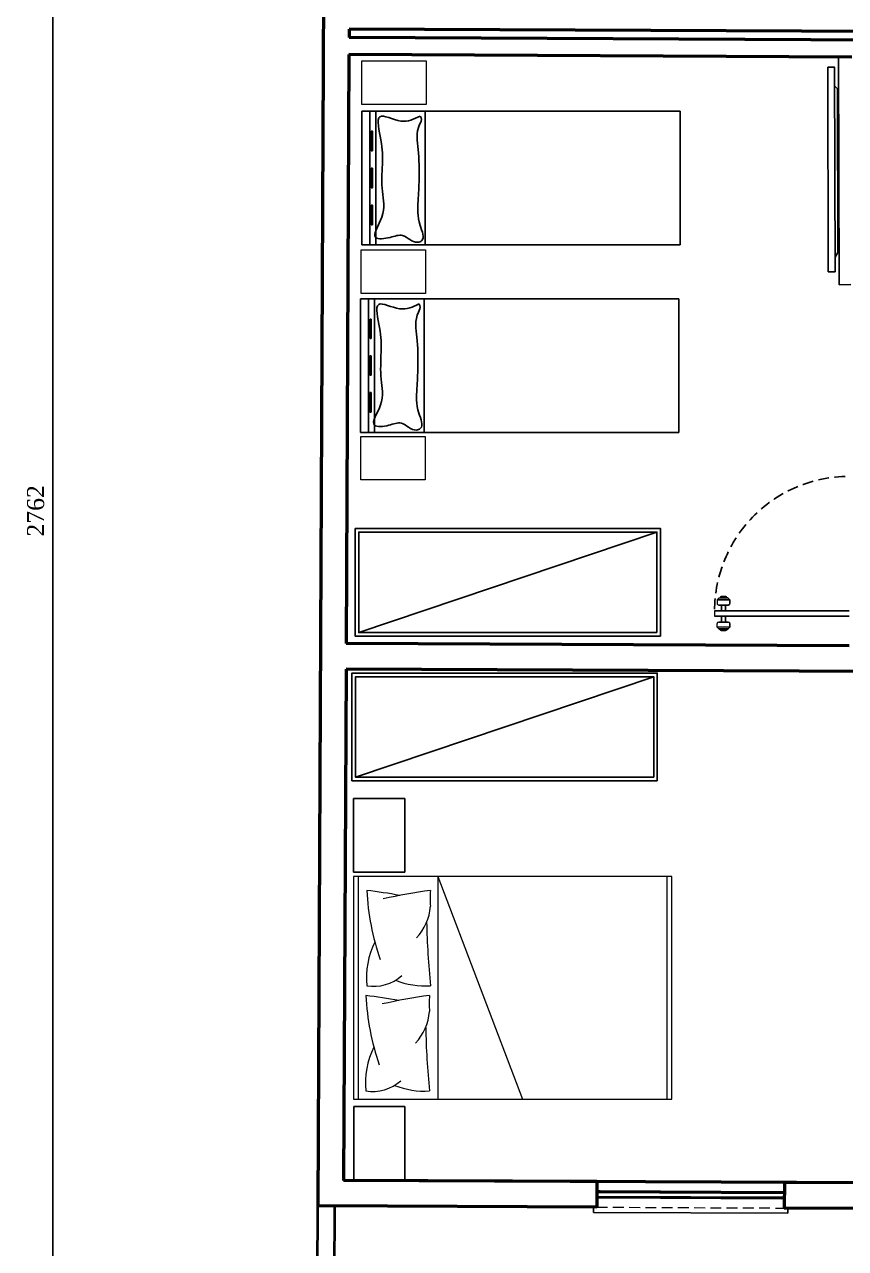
# Model space of a CAD drawing. Header units: millimetres. Extents: x 103208 to 171806, y -164 to 10038.
# Drawn here: x 116703 to 117184, y 5963 to 6681 of the extents above; entities that cross this region are included whole.
import ezdxf

# ---------------------------------------------------------------- set-up
doc = ezdxf.new("R2010")
doc.units = ezdxf.units.MM
doc.linetypes.add('HIDDEN', pattern=[9.525, 6.35, -3.175])
for name, color, linetype in [('01', 1, 'Continuous'), ('ACESSORIOS', 2, 'Continuous'), ('COZINHA', 2, 'Continuous'), ('Hachuria - Moveis', 1, 'Continuous'), ('Piso', 55, 'Continuous'), ('PN010', 1, 'Continuous'), ('PORTAS', 3, 'Continuous'), ('Portas-Projeção', 55, 'HIDDEN')]:
    doc.layers.add(name, color=color, linetype=linetype)
for name, color, linetype, lineweight in [('Hachura', 1, 'Continuous', 9), ('MEDIDAS', 7, 'Continuous', 0), ('Moveis', 1, 'Continuous', 9), ('Parede Baixa', 5, 'Continuous', 50), ('Parede Corte', 4, 'Continuous', 40), ('Portas - Janelas', 2, 'Continuous', 20), ('Projeção Janela', 15, 'HIDDEN', 9)]:
    doc.layers.add(name, color=color, linetype=linetype, lineweight=lineweight)
doc.styles.add('Valéria', font='romantic.ttf', dxfattribs={"height": 10})
doc.dimstyles.new('Cota - 50', dxfattribs={"dimtxt": 10, "dimasz": 5, "dimexe": 10, "dimexo": 20, "dimgap": 5, "dimtad": 1, "dimtxsty": 'Valéria', "dimblk": 'DOT', "dimcen": 0, "dimclrd": 12, "dimclre": 12, "dimclrt": 2, "dimazin": 2, "dimtfac": 1, "dimtix": 1, "dimtmove": 0, "dimatfit": 3, "dimldrblk": 'DOT', "dimfxl": 1, "dimarcsym": 0})

# ---------------------------------------------------------------- blocks, each defined once
blk = doc.blocks.new('CAMA')
at = {"layer": 'Moveis'}
for p, q in [((-2487.43, 2453.89), (-2487.43, 2313.89)), ((-2287.43, 2453.89), (-2487.43, 2453.89)), ((-2484.43, 2453.89), (-2484.43, 2313.89)), ((-2340.43, 2313.89), (-2393.66, 2453.89)), ((-2340.43, 2313.89), (-2340.43, 2453.89)), ((-2290.43, 2313.89), (-2290.43, 2453.89)), ((-2287.43, 2313.89), (-2287.43, 2453.89)), ((-2487.43, 2313.89), (-2287.43, 2313.89))]:
    blk.add_line(p, q, dxfattribs=at)
for centre, radius, start, end in [((-2331.88, 2398.32), 50.46, 68.28526, 93.74697), ((-2821.37, 2399.35), 488.68, 1.09636, 5.79256), ((-2299.39, 2421.99), 27.01, 81.03124, 131.41313), ((-2344.57, 2443.59), 49.65, 333.21234, 5.87764), ((-2450.92, 2381.08), 155.92, 2.79089, 19.14033), ((-2302.48, 2396.13), 32.8, 136.75178, 175.55701), ((-2391.08, 2393.67), 56.12, 354.88889, 5.11111), ((-2381.31, 2729.56), 344, 277.70727, 282.72643), ((-2244.56, 2787.47), 402, 259.78219, 262.76564), ((-2332.49, 2332.23), 50.46, 68.28526, 93.74697), ((-2821.98, 2333.27), 488.68, 1.09636, 5.79256), ((-2300, 2355.91), 27.01, 81.03124, 131.41313), ((-2345.18, 2377.5), 49.65, 333.21234, 5.87764), ((-2451.53, 2315), 155.92, 2.79089, 19.14033), ((-2303.09, 2330.05), 32.8, 136.75178, 175.55701), ((-2391.69, 2327.59), 56.12, 354.88889, 5.11111), ((-2381.92, 2663.48), 344, 277.70727, 282.72643), ((-2245.17, 2721.39), 402, 259.78219, 262.76564)]:
    blk.add_arc(centre, radius, start, end, dxfattribs=at)
blk = doc.blocks.new('_Dot')
at = {"color": 0, "linetype": 'ByBlock', "lineweight": -2}
blk.add_line((-0.5, 0), (-1, 0), dxfattribs=at)
at = {"color": 0, "linetype": 'ByBlock', "const_width": 0.5}
blk.add_lwpolyline([(-0.25, 0, 1), (0.25, 0, 1)], format="xyb", close=True, dxfattribs=at)
blk = doc.blocks.new('*D888')
at = {"layer": 'Defpoints', "color": 0, "transparency": 16777216}
for p in [(119310.37, 6770.07, 9825), (119409.15, 6632.8), (116870.38, 5014.37, 9825)]:
    blk.add_point(p, dxfattribs=at)
at = {"layer": 'MEDIDAS', "color": 12, "lineweight": -2, "transparency": 16777216}
for p, q in [((119322.05, 6753.84), (119414.99, 6624.68)), ((116973.22, 4880.02), (119405.09, 6629.88)), ((116882.06, 4998.14), (116975, 4868.98))]:
    blk.add_line(p, q, dxfattribs=at)
at = {"layer": 'MEDIDAS', "color": 12, "lineweight": -2, "transparency": 16777216, "xscale": 5, "yscale": 5, "zscale": 5}
for p, rotation in [((119409.15, 6632.8), 35.73698977606095), ((116969.16, 4877.1), 215.736989776061)]:
    blk.add_blockref('_Dot', p, dxfattribs=dict(at, rotation=rotation))
at = {"layer": 'MEDIDAS', "color": 2, "transparency": 16777216, "insert": (118183.23, 5763.18), "char_height": 10, "attachment_point": 5, "rotation": 35.73699, "style": 'Valéria'}
blk.add_mtext('3006', dxfattribs=at)
blk = doc.blocks.new('*D889')
at = {"color": 12, "lineweight": -2, "transparency": 16777216}
for p, q in [((116863.55, 7776.34), (116709.67, 7776.34)), ((116719.67, 7771.34), (116719.67, 5019.37)), ((116850.38, 5014.37), (116709.67, 5014.37))]:
    blk.add_line(p, q, dxfattribs=at)
at = {"layer": 'Defpoints', "color": 0, "transparency": 16777216}
for p in [(116883.55, 7776.34, 9825), (116719.67, 5014.37), (116870.38, 5014.37, 9825)]:
    blk.add_point(p, dxfattribs=at)
at = {"color": 12, "lineweight": -2, "transparency": 16777216, "xscale": 5, "yscale": 5, "zscale": 5}
for p, rotation in [((116719.67, 7776.34), 90), ((116719.67, 5014.37), 270)]:
    blk.add_blockref('_Dot', p, dxfattribs=dict(at, rotation=rotation))
at = {"color": 2, "transparency": 16777216, "insert": (116709.53, 6395.36), "char_height": 10, "width": 46.8935, "attachment_point": 5, "rotation": 90, "style": 'Valéria'}
blk.add_mtext('2762', dxfattribs=at)

msp = doc.modelspace()

# ---------------------------------------------------------------- linework, layer by layer
for p, q in [((117174.0341, 6655.68469, 9825), (117178.06002, 6655.69393, 9825)), ((117174.30946, 6535.68501, 9825), (117178.33538, 6535.69425, 9825))]:
    msp.add_line(p, q)
at = {"layer": '01'}
for p, q in [((116895.92351, 6226.6291), (116895.92351, 6183.31445)), ((116925.92351, 6226.6291), (116925.92351, 6183.31445)), ((116896.0465, 6045.81692, 9825), (116896.0465, 6002.50227, 9825)), ((116926.0465, 6045.81692, 9825), (116926.0465, 6002.50227, 9825))]:
    msp.add_line(p, q, dxfattribs=at)
at = {"layer": 'ACESSORIOS'}
for p, q in [((117180.68469, 6528.07568, 9825), (117180.37818, 6661.65102, 9825)), ((117180.68469, 6528.07568, 9825), (117187.60125, 6528.09155, 9825)), ((117038.62693, 6001.82263, 9825), (117148.62568, 6001.29832, 9825)), ((117036.59048, 5983.78074, 9825), (117150.55022, 5983.31246, 9825)), ((117150.55416, 5986.28896, 9825), (117150.55019, 5983.28953, 9825))]:
    msp.add_line(p, q, dxfattribs=at)
at = {"layer": 'COZINHA'}
msp.add_line((117036.59451, 5986.83215, 9825), (117036.59048, 5983.78074, 9825), dxfattribs=at)
at = {"layer": 'Hachura'}
for p, q in [((117039.10528, 5995.33045, 9825), (117148.12727, 5994.78111, 9825)), ((117039.10546, 5993.33047, 9825), (117148.12745, 5992.78112, 9825)), ((117148.59946, 5995.79839, 9825), (117146.62717, 5995.7982, 9825)), ((117148.12722, 5995.29834, 9825), (117146.62722, 5995.2982, 9825)), ((117148.1275, 5992.29834, 9825), (117146.6275, 5992.2982, 9825)), ((117148.5804, 5991.79838, 9825), (117146.62754, 5991.7982, 9825)), ((117148.12722, 5995.29834, 9825), (117148.1275, 5992.29834, 9825))]:
    msp.add_line(p, q, dxfattribs=at)
at = {"layer": 'Hachuria - Moveis'}
for p, q in [((116905.40749, 6629.8735), (116900.74944, 6629.87389)), ((116900.74944, 6551.47389), (116900.74944, 6629.87389)), ((116900.74944, 6629.87389), (116942.74944, 6629.87389)), ((116905.40749, 6629.8735), (116908.93058, 6629.87304)), ((116905.40749, 6551.4735), (116905.40749, 6629.8735)), ((117087.41611, 6629.85045), (116908.93058, 6629.8735)), ((116908.93058, 6551.47304), (116908.93058, 6629.87304)), ((116937.99879, 6629.86966), (116937.99093, 6551.46975)), ((117087.40596, 6551.45045), (117087.41611, 6629.85045)), ((116906.32543, 6606.5965), (116906.32543, 6618.06148)), ((116906.9839, 6606.5965), (116906.9839, 6618.06148)), ((116906.32543, 6584.94056), (116906.32543, 6596.40553)), ((116906.9839, 6584.94056), (116906.9839, 6596.40553)), ((116906.32543, 6563.28455), (116906.32543, 6574.74952)), ((116906.9839, 6563.28455), (116906.9839, 6574.74952)), ((116906.9839, 6563.28455), (116906.32543, 6563.28455)), ((116900.74944, 6551.47456), (117087.40596, 6551.45045)), ((116900.01718, 6441.31981), (116900.01718, 6519.71981)), ((116900.01718, 6519.71981), (116942.01718, 6519.71981)), ((116904.67522, 6441.31942), (116904.67522, 6519.71942)), ((117086.68385, 6519.69637), (116908.19832, 6519.71942)), ((116908.19832, 6441.31896), (116908.19832, 6519.71896)), ((116937.26652, 6519.71558), (116937.25867, 6441.31567)), ((117086.67369, 6441.29637), (117086.68385, 6519.69637)), ((116905.59317, 6496.44242), (116905.59317, 6507.9074)), ((116906.25163, 6496.44242), (116906.25163, 6507.9074)), ((116905.55206, 6486.40752), (116905.55206, 6474.94254)), ((116906.21052, 6486.40752), (116905.55206, 6486.40752)), ((116906.21052, 6486.40752), (116906.21052, 6474.94254)), ((116905.55206, 6464.75151), (116905.55206, 6453.28653)), ((116906.21052, 6464.75151), (116906.21052, 6453.28653)), ((116900.01718, 6441.32048), (117086.67369, 6441.29637)), ((116895.92351, 6226.6291), (116925.92351, 6226.62523)), ((116895.92351, 6183.31445), (116925.92351, 6183.31445)), ((116896.0465, 6045.81692, 9825), (116926.0465, 6045.81305, 9825)), ((116896.0465, 6002.50227, 9825), (116926.0465, 6002.50227, 9825)), ((117038.58165, 5992.32271, 9825), (117040.60556, 5992.3229, 9825)), ((117038.60071, 5996.32272, 9825), (117040.60519, 5996.3229, 9825)), ((117039.10523, 5995.82276, 9825), (117040.60523, 5995.8229, 9825)), ((117039.10523, 5995.82276, 9825), (117039.10551, 5992.82276, 9825)), ((117039.10551, 5992.82276, 9825), (117040.60551, 5992.8229, 9825))]:
    msp.add_line(p, q, dxfattribs=at)
for points in [[(116906.9839, 6618.06148), (116906.32543, 6618.06148)], [(116906.32543, 6606.5965), (116906.9839, 6606.5965)], [(116906.9839, 6596.40553), (116906.32543, 6596.40553)], [(116906.32543, 6584.94056), (116906.9839, 6584.94056)], [(116906.9839, 6574.74952), (116906.32543, 6574.74952)], [(116906.25163, 6507.9074), (116905.59317, 6507.9074)], [(116905.59317, 6496.44242), (116906.25163, 6496.44242)], [(116905.55206, 6474.94254), (116906.21052, 6474.94254)], [(116906.21052, 6464.75151), (116905.55206, 6464.75151)], [(116905.55206, 6453.28653), (116906.21052, 6453.28653)]]:
    msp.add_lwpolyline(points, dxfattribs=at)
for points in [[(117075.99098, 6321.79766), (117075.99098, 6384.99766), (116896.92431, 6384.99766), (116896.92431, 6321.79766)], [(117073.88431, 6323.90433), (117073.88431, 6382.891), (116899.03098, 6382.891), (116899.03098, 6323.90433)], [(117074.05783, 6236.97851), (117074.05783, 6300.17851), (116894.99116, 6300.17851), (116894.99116, 6236.97851)], [(117071.95116, 6239.08518), (117071.95116, 6298.07185), (116897.09783, 6298.07185), (116897.09783, 6239.08518)]]:
    msp.add_lwpolyline(points, close=True, dxfattribs=at)
for points in [[(116934.9582, 6626.93336), (116923.60983, 6624.09929), (116911.41098, 6626.65), (116911.97843, 6613.04502), (116912.82961, 6598.58951), (116912.82961, 6582.71673), (116912.54589, 6567.6945), (116908.93058, 6555.78969), (116917.36854, 6555.78969), (116924.74474, 6556.92359), (116933.53957, 6552.95517), (116935.80938, 6553.80571), (116934.9582, 6562.87599), (116933.82329, 6577.3315), (116934.39075, 6589.80259), (116933.82329, 6607.37598), (116934.67447, 6622.11486), (116935.63646, 6625.9088), (116934.9582, 6626.93336)], [(116934.22594, 6516.77928), (116922.87757, 6513.94521), (116910.67872, 6516.49592), (116911.24617, 6502.89094), (116912.09735, 6488.43543), (116912.09735, 6472.56265), (116911.81362, 6457.54042), (116908.19832, 6445.63561), (116916.63628, 6445.63561), (116924.01247, 6446.76951), (116932.8073, 6442.80109), (116935.07712, 6443.65163), (116934.22594, 6452.72191), (116933.09103, 6467.17742), (116933.65848, 6479.64851), (116933.09103, 6497.2219), (116933.94221, 6511.96078), (116934.9042, 6515.75472), (116934.22594, 6516.77928)]]:
    msp.add_spline(points, degree=3, dxfattribs=at)
at = {"layer": 'Moveis'}
for p, q in [((117040.60523, 5995.8229, 9825), (117040.60519, 5996.3229, 9825)), ((117040.60556, 5992.3229, 9825), (117040.60551, 5992.8229, 9825)), ((117146.62722, 5995.2982, 9825), (117146.62717, 5995.7982, 9825)), ((117146.62754, 5991.7982, 9825), (117146.6275, 5992.2982, 9825))]:
    msp.add_line(p, q, dxfattribs=at)
for points in [[(116938.60429, 6633.83227), (116900.83963, 6633.83227), (116900.83963, 6659.34725), (116938.60429, 6659.34725)], [(116938.15542, 6522.96243), (116900.39076, 6522.96243), (116900.39076, 6548.47741), (116938.15542, 6548.47741)], [(116937.90341, 6413.50891), (116900.13876, 6413.50891), (116900.13876, 6439.02389), (116937.90341, 6439.02389)]]:
    msp.add_lwpolyline(points, close=True, dxfattribs=at)
at = {"layer": 'Parede Baixa'}
for p, q in [((116881.17378, 7278.33873, 9825), (116875.02148, 5987.60229, 9825)), ((116893.31271, 6678.05695, 9825), (116893.28888, 6673.057, 9825)), ((117863.27786, 6668.43355, 9825), (116893.28888, 6673.057, 9825)), ((117863.30169, 6673.43349, 9825), (116893.31271, 6678.05695, 9825)), ((116893.24121, 6663.05712, 9825), (116891.59424, 6317.52704, 9825)), ((117188.23786, 6661.65102, 9825), (116893.24121, 6663.05712, 9825)), ((117186.59089, 6316.12094, 9825), (116891.59424, 6317.52704, 9825)), ((116891.52274, 6302.52721, 9825), (116890.09281, 6002.53062, 9825)), ((117201.51922, 6301.04961, 9825), (116891.52274, 6302.52721, 9825)), ((117200.08929, 6001.05302, 9825), (116890.09281, 6002.53062, 9825)), ((117038.62693, 6001.82263, 9825), (116890.09281, 6002.53062, 9825)), ((117038.62693, 6001.82263, 9825), (117038.55543, 5986.8228, 9825)), ((117148.62568, 6001.29832, 9825), (117148.55418, 5986.29849, 9825)), ((117297.1598, 6000.59034, 9825), (117148.62568, 6001.29832, 9825)), ((117038.55543, 5986.8228, 9825), (116875.02148, 5987.60229, 9825)), ((117038.55543, 5986.8228, 9825), (116875.02148, 5987.60229, 9825)), ((117312.08813, 5985.51901, 9825), (117148.55418, 5986.29849, 9825))]:
    msp.add_line(p, q, dxfattribs=at)
at = {"layer": 'Parede Corte', "elevation": 9825}
for points in [[(116900.48617, 5036.0337), (116870.38258, 5014.37259), (116875.02148, 5987.60229)], [(116880.47604, 5033.95508), (116885.02137, 5987.55462)]]:
    msp.add_lwpolyline(points, dxfattribs=at)
at = {"layer": 'Piso'}
for p, q in [((116899.03098, 6323.90433), (117073.88431, 6382.891)), ((116897.09783, 6239.08518), (117071.95116, 6298.07185)), ((117040.60519, 5996.3229, 9825), (117146.62717, 5995.7982, 9825)), ((117040.60523, 5995.8229, 9825), (117146.62722, 5995.2982, 9825)), ((117040.60551, 5992.8229, 9825), (117146.6275, 5992.2982, 9825)), ((117040.60556, 5992.3229, 9825), (117146.62754, 5991.7982, 9825))]:
    msp.add_line(p, q, dxfattribs=at)
at = {"layer": 'PN010'}
for p, q in [((117178.08516, 6644.73574, 9825), (117179.74679, 6643.04389, 9825)), ((117179.74679, 6643.04389, 9825), (117179.96732, 6546.93594, 9825)), ((117179.96732, 6546.93594, 9825), (117178.31582, 6544.21676, 9825))]:
    msp.add_line(p, q, dxfattribs=at)
at = {"layer": 'PN010', "elevation": 9825}
msp.add_lwpolyline([(117174.0341, 6655.68469), (117178.06002, 6655.69393), (117178.33538, 6535.69425), (117174.30946, 6535.68501)], close=True, dxfattribs=at)
at = {"layer": 'PORTAS', "color": 2, "linetype": 'Continuous'}
for p, q in [((117116.66239, 6343.12077, 9825), (117109.16239, 6343.12077, 9825)), ((117114.66239, 6344.62077, 9825), (117111.16239, 6344.62077, 9825)), ((117114.16239, 6345.12077, 9825), (117111.66239, 6345.12077, 9825)), ((117115.51594, 6344.26722, 9825), (117114.66239, 6344.62077, 9825)), ((117116.66239, 6343.12077, 9825), (117115.51594, 6344.26722, 9825)), ((117116.66239, 6341.12077, 9825), (117116.66239, 6343.12077, 9825)), ((117186.66239, 6336.62077, 9825), (117107.66239, 6336.62077, 9825)), ((117111.66239, 6340.12077, 9825), (117110.16239, 6340.12077, 9825)), ((117111.66239, 6336.62077, 9825), (117111.66239, 6340.12077, 9825)), ((117114.16239, 6340.12077, 9825), (117111.66239, 6340.12077, 9825)), ((117114.16239, 6336.62077, 9825), (117114.16239, 6340.12077, 9825)), ((117114.16239, 6340.12077, 9825), (117115.66239, 6340.12077, 9825)), ((117186.66239, 6333.62077, 9825), (117107.66239, 6333.62077, 9825)), ((117111.66239, 6330.12077, 9825), (117110.16239, 6330.12077, 9825)), ((117111.66239, 6333.62077, 9825), (117111.66239, 6330.12077, 9825)), ((117114.16239, 6330.12077, 9825), (117111.66239, 6330.12077, 9825)), ((117114.16239, 6333.62077, 9825), (117114.16239, 6330.12077, 9825)), ((117114.16239, 6330.12077, 9825), (117115.66239, 6330.12077, 9825)), ((117116.66239, 6329.12077, 9825), (117116.66239, 6327.12077, 9825)), ((117114.66239, 6325.62077, 9825), (117111.16239, 6325.62077, 9825)), ((117114.16239, 6325.12077, 9825), (117111.66239, 6325.12077, 9825)), ((117115.51594, 6325.97432, 9825), (117114.66239, 6325.62077, 9825)), ((117116.66239, 6327.12077, 9825), (117115.51594, 6325.97432, 9825)), ((117116.5945, 6327.05288, 9825), (117116.52661, 6327.12077, 9825))]:
    msp.add_line(p, q, dxfattribs=at)
for centre, radius, start, end in [((117111.66239, 6344.62077, 9825), 0.5, 90, 180), ((117114.16239, 6344.62077, 9825), 0.5, 0, 90), ((117115.66239, 6341.12077, 9825), 1, 270, 0), ((117115.66239, 6329.12077, 9825), 1, 0, 90), ((117111.66239, 6325.62077, 9825), 0.5, 180, 270), ((117114.16239, 6325.62077, 9825), 0.5, 270, 0)]:
    msp.add_arc(centre, radius, start, end, dxfattribs=at)
at = {"layer": 'Portas - Janelas'}
for p, q in [((117110.16239, 6344.12077, 9825), (117109.16239, 6343.12077, 9825)), ((117109.16239, 6343.12077, 9825), (117109.16239, 6340.99118, 9825)), ((117110.30883, 6344.26722, 9825), (117110.16239, 6344.12077, 9825)), ((117107.66239, 6336.62077, 9825), (117107.66239, 6333.62077, 9825)), ((117109.16239, 6327.12077, 9825), (117109.16239, 6329.20083, 9825)), ((117110.16239, 6326.12077, 9825), (117109.16239, 6327.12077, 9825)), ((117110.30883, 6325.97432, 9825), (117110.16239, 6326.12077, 9825))]:
    msp.add_line(p, q, dxfattribs=at)
at = {"layer": 'Portas - Janelas', "color": 2, "linetype": 'Continuous'}
for p, q in [((117115.66239, 6344.12077, 9825), (117110.16239, 6344.12077, 9825)), ((117110.30883, 6344.26722, 9825), (117111.16239, 6344.62077, 9825)), ((117116.66239, 6327.12077, 9825), (117109.16239, 6327.12077, 9825)), ((117115.66239, 6326.12077, 9825), (117110.16239, 6326.12077, 9825)), ((117110.30883, 6325.97432, 9825), (117111.16239, 6325.62077, 9825))]:
    msp.add_line(p, q, dxfattribs=at)
at = {"layer": 'Portas - Janelas'}
for centre, radius, start, end in [((117110.07839, 6341.03391, 9825), 0.917, 182.6710001, 275.25582604), ((117110.14669, 6329.13435, 9825), 0.98654, 89.08815212, 176.13605368)]:
    msp.add_arc(centre, radius, start, end, dxfattribs=at)
at = {"layer": 'Portas-Projeção'}
msp.add_arc((117186.66239, 6336.62077, 9825), 79, 91.75221557, 180, dxfattribs=at)
at = {"layer": 'Projeção Janela'}
msp.add_line((117038.55543, 5986.8228, 9825), (117148.55418, 5986.29849, 9825), dxfattribs=at)

# ---------------------------------------------------------------- block references
at = {"layer": 'Moveis', "xscale": 0.9333333333333332, "yscale": 0.9333333333333332, "zscale": 0.9333333333333332, "rotation": 179.9999999999999}
msp.add_blockref('CAMA', (114760.98992, 8340.4451), dxfattribs=at)

# ---------------------------------------------------------------- dimensions: what is measured, and where the dimension line sits
dim = msp.add_linear_dim(base=(116719.67421, 5014.37259), p1=(116883.5475, 7776.3385, 9825), p2=(116870.38258, 5014.37259, 9825), angle=90, text='2762', dimstyle='Cota - 50')
dim.commit()
dim.dimension.update_dxf_attribs({"geometry": '*D889', "text_midpoint": (116709.52628, 6395.35554)})
at = {"layer": 'MEDIDAS'}
dim = msp.add_aligned_dim(p1=(116870.38258, 5014.37259, 9825), p2=(119310.3727, 6770.07308, 9825), distance=-169.12081, dimstyle='Cota - 50', dxfattribs=at)
dim.commit()
dim.dimension.update_dxf_attribs({"geometry": '*D888', "text_midpoint": (118183.2282, 5763.18349)})

doc.saveas('drawing.dxf')
